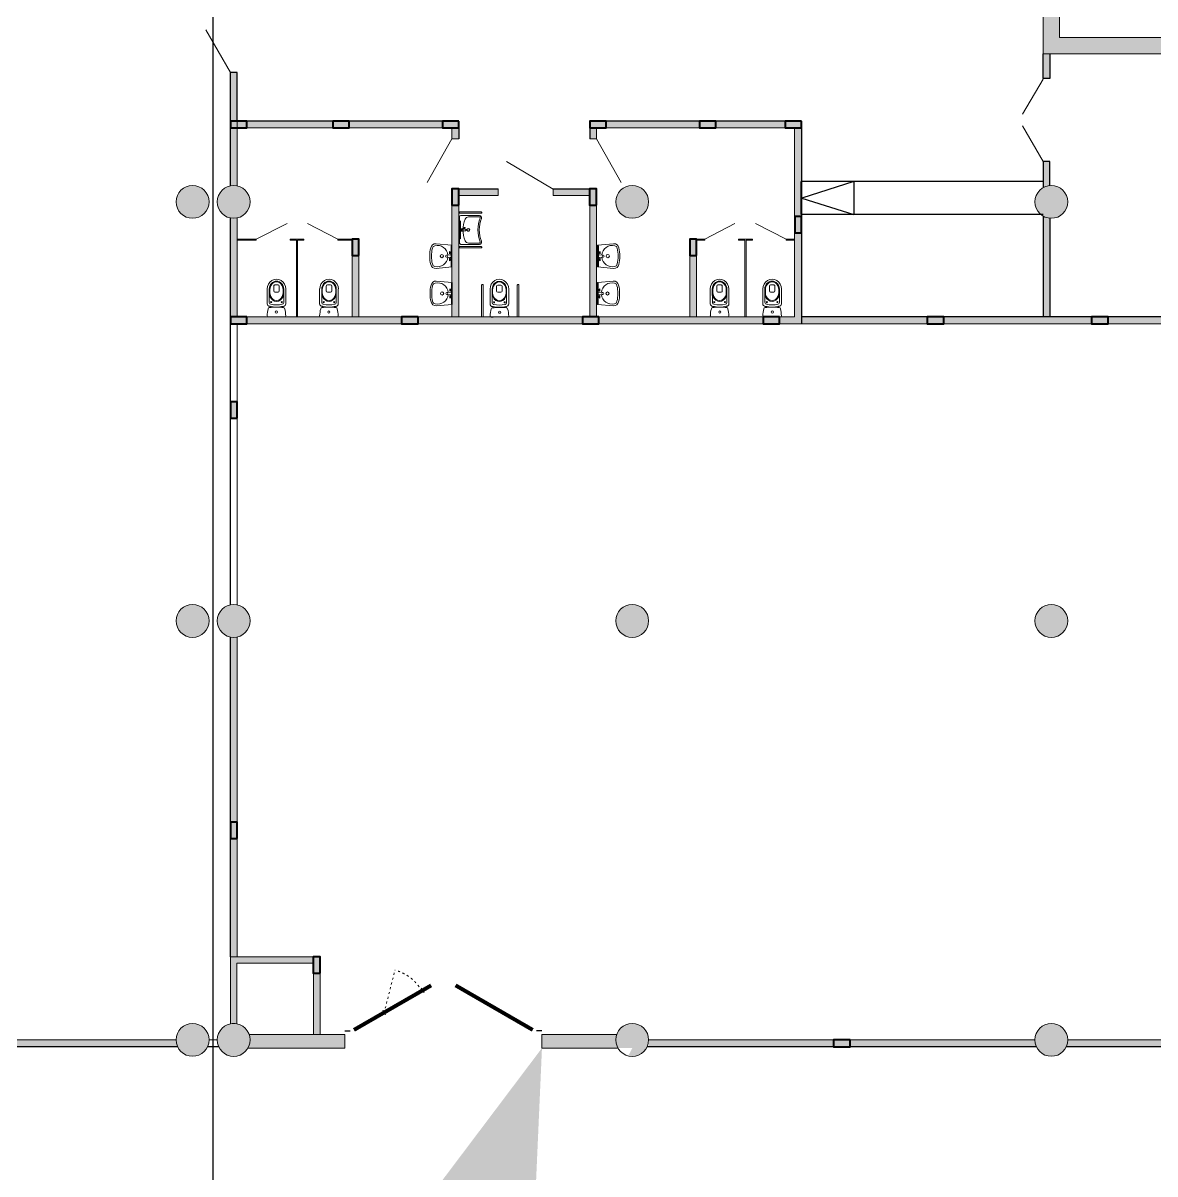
# Model space of a CAD drawing. Header units: millimetres. Extents: x 72919 to 485785, y -53256 to 338519.
# Drawn here: x 256615 to 277277, y 214508 to 235521 of the extents above; entities that cross this region are included whole.
import ezdxf

# ---------------------------------------------------------------- set-up
doc = ezdxf.new("R2010")
doc.units = ezdxf.units.MM
doc.linetypes.add('ACAD_ISO03W100', pattern=[30, 12, -18])
doc.linetypes.add('CONTI', pattern=[0])
doc.layers.add('1', color=7, linetype='Continuous')
for name, color, linetype, lineweight in [('door', 177, 'Continuous', 9), ('equipments', 137, 'CONTI', 20), ('wall', 5, 'Continuous', 40)]:
    doc.layers.add(name, color=color, linetype=linetype, lineweight=lineweight)

# ---------------------------------------------------------------- blocks, each defined once
blk = doc.blocks.new('ваааа')
at = {"layer": 'equipments'}
for p, q in [((-369642, -1782120), (-369672, -1782444)), ((-369201, -1782120), (-369642, -1782120)), ((-369621, -1782139), (-369642, -1782120)), ((-369221, -1782139), (-369201, -1782120)), ((-369201, -1782120), (-369171, -1782444)), ((-369450, -1782139), (-369621, -1782139)), ((-369518, -1782170), (-369493, -1782145)), ((-369518, -1782170), (-369468, -1782170)), ((-369468, -1782170), (-369493, -1782145)), ((-369450, -1782139), (-369450, -1782154)), ((-369421, -1782139), (-369450, -1782139)), ((-369450, -1782154), (-369439, -1782231)), ((-369421, -1782139), (-369393, -1782139)), ((-369393, -1782154), (-369402, -1782231)), ((-369393, -1782139), (-369221, -1782139)), ((-369393, -1782139), (-369393, -1782154)), ((-369378, -1782170), (-369353, -1782145)), ((-369328, -1782170), (-369378, -1782170)), ((-369328, -1782170), (-369353, -1782145))]:
    blk.add_line(p, q, dxfattribs=at)
blk.add_circle((-369421, -1782231), 18.6, dxfattribs=at)
for centre, radius, start, end in [((-369425, -1782416), 213, 94.8865, 193.5636), ((-369421, -1782326), 33.3, 89.9999, 269.9999), ((-369421, -1782326), 33.3, 269.9999, 89.9999), ((-369418, -1782416), 213, 346.4205, 84.8429), ((-369572, -1782453), 100, 174.8668, 259.4494), ((-369568, -1782454), 65, 190.4709, 259.3154), ((-369421, -1781831), 740, 256.7936, 269.992), ((-369418, -1781846), 691, 256.4574, 269.7643), ((-369424, -1781846), 691, 270.2355, 283.5424), ((-369421, -1781831), 740, 270.0079, 283.2062), ((-369274, -1782454), 65, 280.6844, 349.5289), ((-369271, -1782453), 100, 280.5504, 5.133)]:
    blk.add_arc(centre, radius, start, end, dxfattribs=at)
blk = doc.blocks.new('лоплпр')
at = {"lineweight": 5}
for p, q in [((641136, -528856), (641136, -528587)), ((641174, -528856), (641174, -528607)), ((641439, -528856), (641439, -528607)), ((641477, -528856), (641477, -528587)), ((641184, -528841), (641184, -528792)), ((641256, -528820), (641256, -528909)), ((641276, -528800), (641336, -528800)), ((641356, -528820), (641356, -528909)), ((641429, -528841), (641429, -528792)), ((641276, -528929), (641336, -528929))]:
    blk.add_line(p, q, dxfattribs=at)
for centre, radius in [((641310, -528435), 20), ((641210, -528616), 10), ((641403, -528616), 10)]:
    blk.add_circle(centre, radius, dxfattribs=at)
for centre, radius, start, end in [((641157, -528366), 20, 90, 180), ((641680, -528349), 543, 181.7952, 195.6972), ((641307, -525173), 3177, 267.2936, 272.7064), ((641457, -528366), 20, 360, 90), ((640934, -528349), 543, 344.3028, 358.2048), ((641184, -528587), 47.9, 90, 180), ((641181, -528493), 23.8, 188.4665, 261.5335), ((641204, -528607), 30, 90, 180), ((641307, -527206), 1316, 264.3322, 275.6678), ((641179, -528528), 12.2, 294.6125, 97.3648), ((641307, -529094), 568, 77.4826, 102.5151), ((641306, -528972), 408, 75.0887, 104.9113), ((641409, -528607), 30, 360, 90), ((641436, -528529), 12.3, 83.2271, 242.2728), ((641429, -528587), 47.9, 360, 89.1847), ((641434, -528493), 23.8, 278.4665, 351.5335), ((641276, -528820), 20, 90, 180), ((641336, -528820), 20, 360, 90), ((641276, -528909), 20, 180, 270), ((641336, -528909), 20, 270, 360)]:
    blk.add_arc(centre, radius, start, end, dxfattribs=at)
for centre, major_axis, ratio, start_param, end_param in [((641306, -528787), (0, 158), 0.838996, 4.712389, 7.853982), ((641306, -528792), (0, 146), 0.838114, 4.712389, 7.853982), ((641306, -528856), (0, 180), 0.945693, 1.570796, 4.712389), ((641306, -528856), (0, 143), 0.925942, 1.570796, 4.712389), ((641306, -528841), (0, 146), 0.838114, 1.570796, 4.712389), ((641306, -528787), (-40, 148), 0.876351, 4.481722, 4.481728), ((641306, -528787), (-40, 148), 0.876351, 4.481722, 4.481728)]:
    blk.add_ellipse(centre, major_axis=major_axis, ratio=ratio, start_param=start_param, end_param=end_param, dxfattribs=at)
blk = doc.blocks.new('ggh')
at = {"layer": 'equipments'}
for p, q in [((461606, -1989394), (462184, -1989394)), ((461606, -1989394), (461606, -1989424)), ((461606, -1989424), (462184, -1989424)), ((461606, -1990046), (462184, -1990046)), ((461606, -1990046), (461606, -1990076)), ((461606, -1990076), (462184, -1990076))]:
    blk.add_line(p, q, dxfattribs=at)
for centre in [(462184, -1989409), (462184, -1990061)]:
    blk.add_arc(centre, 15, 269.9956, 89.9958, dxfattribs=at)
at = {"layer": 'equipments', "extrusion": (-1.58688e-19, -9.13867e-20, -1), "xscale": -1, "zscale": -1, "rotation": 270.061077553257}
blk.add_blockref('лоплпр', (67427, -2630494), dxfattribs=at)
blk = doc.blocks.new('sssw')
at = {"layer": 'equipments'}
for p, q in [((462962, -1992339), (462962, -1991902)), ((462976, -1991889), (462976, -1991889)), ((462989, -1992339), (462989, -1991902)), ((463034, -1992312), (463034, -1991938)), ((463061, -1992159), (463061, -1991938)), ((463592, -1992159), (463592, -1991938)), ((463619, -1992312), (463619, -1991938)), ((463664, -1992339), (463664, -1991902)), ((463678, -1991889), (463678, -1991889)), ((463691, -1992339), (463691, -1991902)), ((463303, -1992279), (463311, -1992212)), ((463319, -1992294), (463367, -1992230)), ((463334, -1992304), (463376, -1992236)), ((463352, -1992279), (463343, -1992212)), ((462962, -1992339), (462989, -1992339)), ((463061, -1992339), (463592, -1992339)), ((463154, -1992323), (463137, -1992339)), ((463302, -1992323), (463154, -1992323)), ((463327, -1992323), (463302, -1992323)), ((463303, -1992323), (463303, -1992279)), ((463327, -1992323), (463351, -1992323)), ((463351, -1992323), (463500, -1992323)), ((463352, -1992323), (463352, -1992279)), ((463500, -1992323), (463517, -1992339)), ((463664, -1992339), (463691, -1992339))]:
    blk.add_line(p, q, dxfattribs=at)
blk.add_circle((463327, -1992212), 16, dxfattribs=at)
for centre, radius, start, end in [((462976, -1991902), 13.5, 89.9968, 179.9968), ((462976, -1991902), 13.5, 359.9968, 89.9968), ((463079, -1991938), 45, 67.9129, 179.9968), ((463079, -1991938), 18, 67.9129, 179.9968), ((463327, -1991328), 640, 247.9129, 292.0816), ((463327, -1991328), 613, 247.9129, 292.0816), ((463574, -1991938), 45, 359.9968, 112.0816), ((463574, -1991938), 18, 359.9968, 112.0816), ((463678, -1991902), 13.5, 89.9986, 179.9986), ((463678, -1991902), 13.5, 359.9986, 89.9986), ((463133, -1992159), 72, 179.9968, 248.3403), ((463327, -1991672), 596, 248.3403, 291.6533), ((463327, -1992161), 28.8, 89.9973, 269.9973), ((463327, -1992161), 24.3, 89.9973, 269.9973), ((463327, -1992161), 28.8, 269.9973, 89.9973), ((463327, -1992161), 24.3, 269.9973, 89.9973), ((463371, -1992233), 5.4, 325.4917, 146.2756), ((463520, -1992159), 72, 291.6533, 359.9968), ((463061, -1992312), 27, 179.9968, 269.9973), ((463327, -1992299), 9.04, 135.0691, 336.5993), ((463592, -1992312), 27, 269.9973, 359.9968)]:
    blk.add_arc(centre, radius, start, end, dxfattribs=at)
blk = doc.blocks.new('су мгн и р')
at = {"layer": 'equipments', "xscale": -1}
blk.add_blockref('ggh', (-3105578, 611029), dxfattribs=at)
at = {"layer": 'equipments', "xscale": -0.9, "yscale": 0.9, "zscale": 0.9}
blk.add_blockref('sssw', (-3151778, 413656), dxfattribs=at)
blk = doc.blocks.new('пренпее')
at = {"layer": 'equipments'}
for p, q in [((-370214, -1782523), (-370482, -1782523)), ((-370214, -1782561), (-370462, -1782561)), ((-370229, -1782571), (-370278, -1782571)), ((-370269, -1782724), (-370269, -1782664)), ((-370249, -1782644), (-370160, -1782644)), ((-370141, -1782724), (-370140, -1782664)), ((-370214, -1782864), (-370483, -1782864)), ((-370214, -1782827), (-370463, -1782826)), ((-370229, -1782817), (-370278, -1782817)), ((-370249, -1782744), (-370161, -1782744))]:
    blk.add_line(p, q, dxfattribs=at)
for centre, radius in [((-370635, -1782690), 20), ((-370453, -1782597), 10), ((-370454, -1782790), 10)]:
    blk.add_circle(centre, radius, dxfattribs=at)
for centre, radius, start, end in [((-373897, -1782689), 3177, 357.2325, 2.6453), ((-370703, -1782543), 20, 89.9389, 179.9389), ((-370721, -1783066), 543, 74.2418, 88.1438), ((-370577, -1782566), 23.8, 8.4054, 81.4725), ((-371863, -1782691), 1316, 354.2712, 5.6067), ((-370541, -1782564), 12.3, 173.1661, 332.2117), ((-369976, -1782694), 568, 167.4216, 192.454), ((-370482, -1782571), 47.9, 89.9389, 179.1236), ((-370097, -1782694), 408, 165.0277, 194.8502), ((-370462, -1782591), 30, 89.9389, 179.9389), ((-370249, -1782664), 20, 89.9389, 179.9389), ((-370249, -1782724), 20, 179.9389, 269.9389), ((-370161, -1782724), 20, 269.9389, 359.9389), ((-370160, -1782664), 20, 359.9389, 89.9389), ((-370704, -1782843), 20, 179.9389, 269.9389), ((-370720, -1782320), 543, 271.7341, 285.6361), ((-370577, -1782819), 23.8, 278.4054, 351.4725), ((-370542, -1782821), 12.2, 24.5514, 187.3037), ((-370483, -1782816), 47.9, 179.9389, 269.9389), ((-370463, -1782796), 30, 179.9389, 269.9389)]:
    blk.add_arc(centre, radius, start, end, dxfattribs=at)
for centre, major_axis, ratio, start_param, end_param in [((-370282, -1782694), (158, 0), 0.838996, 1.570796, 4.712389), ((-370278, -1782694), (146, 0), 0.838114, 1.570796, 4.712389), ((-370229, -1782694), (146, 0), 0.838114, 4.712389, 7.853982), ((-370214, -1782694), (180, 0), 0.945693, 4.712389, 7.853982), ((-370214, -1782694), (143, 0), 0.925942, -1.570796, 1.570796)]:
    blk.add_ellipse(centre, major_axis=major_axis, ratio=ratio, start_param=start_param, end_param=end_param, dxfattribs=at)
blk = doc.blocks.new('сердечник для 125')
at = {"lineweight": 40, "ltscale": 200, "true_color": 0x000000}
h = blk.add_hatch(color=18, dxfattribs=at)
h.dxf.hatch_style = 1
h.paths.add_polyline_path([(-779283, 728683), (-779583, 728683), (-779583, 728558), (-779283, 728558)])
at = {"color": 18, "lineweight": 40, "true_color": 0x000000}
blk.add_lwpolyline([(-779283, 728683), (-779583, 728683), (-779583, 728558), (-779283, 728558)], close=True, dxfattribs=at)
at = {"ltscale": 0.740741}
for points in [[(-779408, 728682), (-779408, 728683)], [(-779283, 728558), (-779283, 728558)]]:
    blk.add_lwpolyline(points, dxfattribs=at)

msp = doc.modelspace()

# ---------------------------------------------------------------- hatches: boundary and pattern name
at = {"ltscale": 500, "true_color": 0x000000}
h = msp.add_hatch(color=18, dxfattribs=at)
h.dxf.hatch_style = 1
edge = h.paths.add_edge_path()
edge.add_arc((283035.43379, 239904.99944), 300, -60, 239.964900867, ccw=False)
edge.add_line((283185.43379, 239645.19182), (283185.43379, 234954.99944))
edge.add_line((283185.43379, 234954.99944), (282685.43379, 234954.99944))
edge.add_line((282685.43379, 234954.99944), (282685.43379, 235254.99944))
edge.add_line((282685.43379, 235254.99944), (282885.43379, 235254.99944))
edge.add_line((282885.43379, 235254.99944), (282885.43379, 239304.99944))
edge.add_line((282885.43379, 239304.99944), (275535.43382, 239304.99944))
edge.add_line((275535.43382, 239304.99944), (275535.43382, 235254.99944))
edge.add_line((275535.43382, 235254.99944), (280885.43379, 235254.99944))
edge.add_line((280885.43379, 235254.99944), (280885.43379, 234954.99944))
edge.add_line((280885.43379, 234954.99944), (275235.43379, 234954.99944))
edge.add_line((275235.43379, 234954.99944), (275235.43379, 239645.19182))
edge.add_arc((275385.43379, 239904.99944), 300, -60.000016899, 240, ccw=False)
edge.add_line((275535.43371, 239645.19178), (275535.43371, 239604.99392))
edge.add_line((275535.43371, 239604.99392), (278690.81854, 239604.99944))
edge.add_arc((279210.43379, 239904.99944), 600, -30, 210, ccw=False)
edge.add_line((279730.04903, 239604.99944), (282885.4338, 239604.99944))
edge.add_line((282885.4338, 239604.99944), (282885.27466, 239645.28376))
h = msp.add_hatch(color=18, dxfattribs=at)
h.dxf.hatch_style = 1
h.paths.add_polyline_path([(239475.26981, 234545.09468), (239475.26981, 234795.09468), (241435.43389, 234795.09468), (241435.43389, 235405.09468), (241685.43389, 235405.09468), (241685.43389, 234795.09468), (241805.59713, 234795.09468), (241805.59713, 234545.09468)])
h.paths.add_polyline_path([(229110.43379, 231829.37444), (229110.43379, 231555.35774), (228985.43379, 231555.35774), (228985.43379, 230555.35774), (229110.43379, 230555.35774), (229110.43379, 230160.09547), (228985.43379, 230160.09547), (228985.43379, 231982.28164), (229110.43448, 231954.99944), (229949.62283, 231968.56391), (229995.61874, 231987.18416), (230030.39413, 232007.78804), (230059.45982, 232030.52531), (230082.36114, 232053.13749), (230100.0588, 231954.99944), (230965.43389, 231954.99944), (230965.43389, 232204.99944), (232595.39057, 232204.99944), (232595.39057, 232074.99944), (232595.43389, 232074.99944), (232595.43389, 235404.83393), (232715.43389, 235404.83393), (232715.43389, 231827.49944), (232585.43379, 231832.49944), (232585.43379, 232081.87444), (231085.43389, 232078.12444), (231085.43389, 231830.62444)])
h.paths.add_polyline_path([(237075.43379, 224889.95752), (237075.43379, 228428.76503), (237075.43379, 228808.76503), (237072.93379, 228808.76503), (237072.93379, 231972.65819), (237067.77279, 231963.23031), (237100.11601, 231957.5867), (237130.27117, 231955.54481), (237166.5268, 231957.11585), (237204.64911, 231963.59378), (237238.50833, 231973.76298), (237271.5617, 231988.16236), (237200.43379, 231995.69186), (237200.43379, 228808.76503), (237200.43379, 228428.76503), (237200.43379, 224866.92385), (237255.85152, 224881.88786), (237223.43472, 224893.9186), (237188.32272, 224902.41676), (237149.39937, 224906.79018), (237113.45151, 224906.30879), (237073.62096, 224900.67792), (237053.30806, 224895.65497)], flags=17)
h.paths.add_polyline_path([(244722.93379, 224307.11535), (244799.03285, 224307.42366), (244816.12844, 224308.68959), (244834.54586, 224311.16239), (244855.97567, 224315.5265), (244878.32638, 224321.85889), (244900.60149, 224330.10136), (244922.10483, 224340.0546), (244942.113, 224351.27927), (244957.77684, 224361.55803), (244971.3909, 224371.69972), (244993.73127, 224391.21539), (245009.08175, 224407.15968), (245025.77233, 224427.56559), (244847.93379, 224441.28255), (244847.93379, 220756.11248), (244847.93379, 220376.11248), (244847.93393, 220376.11248), (244847.93364, 217120.44183), (245005.44049, 217159.93683), (244965.04742, 217196.27207), (244933.95257, 217216.6397), (244892.61738, 217236.18157), (244848.76727, 217249.22056), (244812.3657, 217254.77045), (244722.93379, 217258.87657), (244722.93379, 220376.11248), (244721.23091, 220376.11248), (244721.23091, 220756.11248), (244722.93379, 220756.11248)])
h.paths.add_polyline_path([(244951.26502, 232505.09468), (248237.96258, 232505.09468), (248234.96258, 232505.09468), (248614.96258, 232505.09468), (248617.96258, 232505.09468), (252269.60265, 232505.09468), (252244.26639, 232486.20287), (252208.67396, 232451.41731), (252181.28388, 232414.39776), (252159.96208, 232373.80745), (252148.02566, 232341.00277), (252139.72049, 232305.53305), (252136.81493, 232283.75318), (252135.4338, 232255.09468), (248617.96258, 232254.99944), (248614.96258, 232254.99944), (248234.96258, 232254.99944), (248237.96258, 232255.09468), (245085.43377, 232254.99944), (245083.67544, 232287.52791), (245079.80918, 232312.91446), (245071.01178, 232346.9925), (245059.87577, 232376.26231), (245045.57818, 232404.50984), (245027.06576, 232432.8979), (245006.87946, 232457.48493), (244983.6102, 232480.31925), (244964.53767, 232495.76416)])
h.paths.add_polyline_path([(252335.43389, 232538.34257), (252362.20866, 232545.92569), (252386.75231, 232551.02328), (252408.88889, 232553.82275), (252427.56506, 232554.89623), (252435.43379, 232555.34852), (252449.7638, 232554.657), (252464.17277, 232553.61972), (252477.44824, 232552.04285), (252502.85536, 232547.32517), (252525.90942, 232541.03119), (252551.93802, 232531.45335), (252579.85105, 232517.95125), (252585.43389, 232515.3088), (252585.43396, 233169.8152), (252336.25102, 233169.8152), (252336.25102, 234549.81438), (252586.25102, 234549.81438), (252585.43403, 235405.4961), (252335.43389, 235405.09468), (252336.25102, 234669.81563), (252335.43403, 234669.81563), (252335.43403, 233049.8152), (252335.43389, 233049.8152)])
h.paths.add_polyline_path([(245103.52501, 216830.44293), (245048.81996, 216812.3553), (245070.61913, 216862.86779), (245081.088, 216955.49054), (248570.49473, 216954.50835), (248570.51292, 216954.99944), (248950.49473, 216954.99944), (248950.49473, 216954.50835), (252139.78261, 216955.49054), (252150.3129, 216862.67992), (252171.86428, 216812.69761), (252129.32493, 216829.99944), (248950.49473, 216829.99944), (248570.49473, 216829.99944), (248570.49473, 216829.55596)])
h.paths.add_polyline_path([(260400.43379, 224267.22563), (260400.43379, 224302.69681), (260436.04928, 224305.99209), (260525.63733, 224304.50232), (260525.63033, 217255.49657), (260409.34672, 217251.59956), (260374.70888, 217243.47247), (260329.93209, 217226.10922), (260277.52223, 217193.76895), (260245.60269, 217165.37827), (260407.60102, 217121.81058)])
edge = h.paths.add_edge_path()
edge.add_line((237035.43389, 235404.87597), (237285.43389, 235404.99944))
edge.add_line((237285.43389, 235404.99944), (237285.43389, 234795.09468))
edge.add_line((237285.43389, 234795.09468), (237975.26981, 234795.09468))
edge.add_line((237975.26981, 234795.09468), (237975.26981, 234545.09468))
edge.add_line((237975.26981, 234545.09468), (237285.43389, 234545.09468))
edge.add_line((237285.43389, 234545.09468), (237244.79905, 234545.09468))
edge.add_line((237244.79905, 234545.09468), (237035.43389, 234545.09468))
edge.add_line((237035.43389, 234545.09468), (237035.43389, 235404.99944))
edge.add_line((240076.13347, 217054.99821), (240074.73478, 216804.99821))
edge.add_line((240074.73478, 216804.99821), (239685.42627, 216804.99944))
edge.add_line((239685.42627, 216804.99944), (239485.68379, 216804.99944))
edge.add_line((239485.68379, 216804.99944), (239485.18379, 217054.99944))
edge.add_line((239485.18379, 217054.99944), (239685.42627, 217054.99944))
edge.add_line((239685.42627, 217054.99944), (239685.42627, 220376.11248))
edge.add_line((239685.42627, 220376.11248), (239685.43379, 220376.11248))
edge.add_line((239685.43379, 220376.11248), (239685.43379, 220756.11248))
edge.add_line((239685.43379, 220756.11248), (239685.42627, 220756.11248))
edge.add_line((239685.42627, 220756.11248), (239685.42627, 224414.99944))
edge.add_line((239685.42627, 224414.99944), (239685.70264, 224414.99944))
edge.add_line((239685.70264, 224414.99944), (239685.70264, 224794.99944))
edge.add_line((239685.70264, 224794.99944), (239685.42627, 224794.99944))
edge.add_line((239685.42627, 224794.99944), (239685.42627, 228428.76503))
edge.add_line((239685.42627, 228428.76503), (239685.43379, 228428.76503))
edge.add_line((239685.43379, 228428.76503), (239685.43379, 228808.76503))
edge.add_line((239685.43379, 228808.76503), (239685.42627, 228808.76503))
edge.add_line((239685.42627, 228808.76503), (239685.42627, 232380.09486))
edge.add_line((239685.42627, 232380.09486), (243725.76024, 232380.09449))
edge.add_line((243725.76024, 232380.09449), (243725.78226, 232824.82515))
edge.add_line((243725.78226, 232824.82515), (243975.76022, 232824.80802))
edge.add_line((243975.76022, 232824.80802), (243975.73819, 232505.09468))
edge.add_line((243975.73819, 232505.09468), (244619.60255, 232505.09468))
edge.add_line((244619.60255, 232505.09468), (244585.92378, 232479.13877))
edge.add_line((244585.92378, 232479.13877), (244543.69836, 232432.75723))
edge.add_line((244543.69836, 232432.75723), (244514.40414, 232383.714))
edge.add_line((244514.40414, 232383.714), (244496.504, 232335.83857))
edge.add_line((244496.504, 232335.83857), (244489.63285, 232305.11277))
edge.add_line((244489.63285, 232305.11277), (244485.43379, 232255.09468))
edge.add_line((244485.43379, 232255.09468), (239810.43379, 232255.09468))
edge.add_line((239810.43379, 232255.09468), (239810.43379, 228808.76503))
edge.add_line((239810.43379, 228808.76503), (239810.43379, 228428.76503))
edge.add_line((239810.43379, 228428.76503), (239810.43379, 224794.99944))
edge.add_line((239810.43379, 224794.99944), (239810.43379, 224414.99944))
edge.add_line((239810.43379, 224414.99944), (239810.47712, 224414.99944))
edge.add_line((239810.47712, 224414.99944), (239810.39046, 220756.11248))
edge.add_line((239810.39046, 220756.11248), (239810.43379, 220756.11248))
edge.add_line((239810.43379, 220756.11248), (239810.43379, 220376.11248))
edge.add_line((239810.43379, 220376.11248), (239810.43383, 220376.11248))
edge.add_line((239810.43383, 220376.11248), (239810.43375, 217054.99944))
edge.add_line((239810.43375, 217054.99944), (240056.02773, 217054.99944))
edge.add_line((244721.94223, 229906.07293), (244785.43379, 229906.07293))
edge.add_line((244785.43379, 229906.07293), (244785.31082, 231955.09469))
edge.add_line((244785.31082, 231955.09469), (244823.2911, 231957.49289))
edge.add_line((244823.2911, 231957.49289), (244869.51453, 231967.11824))
edge.add_line((244869.51453, 231967.11824), (244910.42987, 231982.37508))
edge.add_line((244910.42987, 231982.37508), (244944.1831, 232000.53888))
edge.add_line((244944.1831, 232000.53888), (244969.432, 232018.14604))
edge.add_line((244969.432, 232018.14604), (245001.51623, 232046.98803))
edge.add_line((245001.51623, 232046.98803), (245020.68576, 232068.9321))
edge.add_line((245020.68576, 232068.9321), (244935.43432, 232090.63943))
edge.add_line((244935.43432, 232090.63943), (244935.43325, 229905.20277))
edge.add_line((244935.43325, 229905.20277), (244936.02951, 229905.01816))
edge.add_line((244936.02951, 229905.01816), (244934.97474, 229525.01963))
edge.add_line((244934.97474, 229525.01963), (244685.50212, 229526.0744))
edge.add_line((244685.50212, 229526.0744), (244685.50212, 229906.07293))
h = msp.add_hatch(color=18, dxfattribs=at)
h.dxf.hatch_style = 1
h.paths.add_polyline_path([(275235.43379, 234946.03724), (275235.43379, 234504.98236), (275360.50188, 234505.01653), (275360.50188, 234946.00307), (275235.43379, 234975.37162)])
h = msp.add_hatch(color=18, dxfattribs=at)
h.dxf.hatch_style = 1
h.paths.add_polyline_path([(260525.92754, 233730.16373), (260400.91122, 233730.16375), (260400.44182, 234615.11366), (260525.42575, 234615.11364)])
h = msp.add_hatch(color=18, dxfattribs=at)
h.dxf.hatch_style = 1
edge = h.paths.add_edge_path()
edge.add_line((260525.43379, 233730.16394), (260525.43387, 233730.16332))
edge.add_line((260525.43387, 233730.16332), (260400.43378, 233730.16334))
edge.add_line((260400.43378, 233730.16334), (260400.43379, 232548.93821))
edge.add_arc((260460.43379, 232254.99944), 300, 77.486674637, 101.536959033, ccw=False)
edge.add_line((260525.43379, 232547.87314), (260525.43374, 232655.10478))
edge.add_line((260525.43374, 232655.10478), (260525.43383, 233610.16394))
edge.add_line((260525.43383, 233610.16394), (264445.41445, 233610.16394))
edge.add_line((264445.41445, 233610.16394), (264445.41445, 233410.09209))
edge.add_line((264445.41445, 233410.09209), (264565.43371, 233410.16394))
edge.add_line((264565.43371, 233410.16394), (264565.43371, 233730.16394))
edge.add_line((264565.43371, 233730.16394), (260525.43379, 233730.16394))
h = msp.add_hatch(color=18, dxfattribs=at)
h.dxf.hatch_style = 1
h.paths.add_polyline_path([(267085.43295, 233610.16397), (267735.43303, 233610.16397), (267735.43303, 233730.16397), (266965.43295, 233730.16397), (266965.43295, 233410.16397), (267085.43295, 233410.16397)])
h = msp.add_hatch(color=18, dxfattribs=at)
h.dxf.hatch_style = 1
h.paths.add_polyline_path([(270820.43356, 233730.16394), (267735.43379, 233730.16394), (267735.43379, 233610.16394), (270700.43423, 233610.16394), (270700.43423, 232655.10478), (270820.43356, 232655.10478)])
h = msp.add_hatch(color=18, dxfattribs=at)
h.dxf.hatch_style = 1
h.paths.add_polyline_path([(275235.43379, 232553.96165), (275235.43379, 232995.01653), (275360.50188, 232994.98236), (275360.50188, 232553.99582), (275235.43379, 232524.62726)])
h = msp.add_hatch(color=18, dxfattribs=at)
h.dxf.hatch_style = 1
h.paths.add_polyline_path([(270820.43356, 232655.10478), (270700.43423, 232655.10478), (270700.43423, 230160.1022), (268905.43495, 230160.10188), (268905.43495, 231579.80691), (268783.69507, 231579.80691), (268783.69507, 230160.10186), (267735.43379, 230160.10197), (267735.43328, 230030.13875), (270825.43399, 230030.13874), (270825.43449, 230160.10059), (270820.43356, 230160.10206)])
h = msp.add_hatch(color=18, dxfattribs=at)
h.dxf.hatch_style = 1
edge = h.paths.add_edge_path()
edge.add_arc((259710.43379, 232254.99944), 300, 0, 360)
h = msp.add_hatch(color=18, dxfattribs=at)
h.dxf.hatch_style = 1
edge = h.paths.add_edge_path()
edge.add_arc((260460.43379, 232254.99944), 300, 0, 360)
h = msp.add_hatch(color=18, dxfattribs=at)
h.dxf.hatch_style = 1
h.paths.add_polyline_path([(260525.43379, 231959.25785), (260447.03798, 231955.29867), (260400.43379, 231953.5128), (260400.4339, 230160.10206), (260525.43379, 230160.10209), (260525.43328, 230030.11724), (267735.43328, 230030.11724), (267735.43379, 230160.10197), (267085.43383, 230160.10204), (267085.4337, 232500.16398), (266290.43362, 232500.16394), (266290.43362, 232380.16394), (266965.43362, 232380.16394), (266965.43362, 230160.10171), (264565.43359, 230160.10171), (264565.43379, 232380.16394), (265290.43362, 232380.16394), (265290.43362, 232500.16394), (264445.43371, 232500.16394), (264445.43358, 230160.10172), (262745.43223, 230160.10188), (262745.43236, 231579.80689), (262625.4324, 231579.8069), (262625.4324, 230160.10188), (260525.43367, 230160.10205)])
h = msp.add_hatch(color=18, dxfattribs=at)
h.dxf.hatch_style = 1
edge = h.paths.add_edge_path()
edge.add_arc((267735.43379, 232254.99944), 300, 0, 360)
h = msp.add_hatch(color=18, dxfattribs=at)
h.dxf.hatch_style = 1
edge = h.paths.add_edge_path()
edge.add_arc((275385.43379, 232254.99944), 300, 0, 360)
h = msp.add_hatch(color=18, dxfattribs=at)
h.dxf.hatch_style = 1
h.paths.add_polyline_path([(275360.43645, 231997.25706), (275235.43645, 231997.23965), (275235.43645, 230155.09366), (275360.43645, 230155.11107)])
h.paths.add_polyline_path([(318435.441, 230154.24701), (270825.43423, 230155.10237), (270825.43371, 230030.1501), (318435.44048, 230029.29474)])
h = msp.add_hatch(color=18, dxfattribs=at)
h.dxf.hatch_style = 1
edge = h.paths.add_edge_path()
edge.add_arc((259710.43379, 224604.99944), 300, 0, 360)
h = msp.add_hatch(color=18, dxfattribs=at)
h.dxf.hatch_style = 1
edge = h.paths.add_edge_path()
edge.add_arc((260460.43379, 224604.99944), 300, 0, 360)
h = msp.add_hatch(color=18, dxfattribs=at)
h.dxf.hatch_style = 1
edge = h.paths.add_edge_path()
edge.add_arc((267735.43379, 224604.99944), 300, 0, 360)
h = msp.add_hatch(color=18, dxfattribs=at)
h.dxf.hatch_style = 1
edge = h.paths.add_edge_path()
edge.add_arc((275385.43379, 224604.99944), 300, 0, 360)
h = msp.add_hatch(color=18, dxfattribs=at)
h.dxf.hatch_style = 1
edge = h.paths.add_edge_path()
edge.add_line((262037.76218, 217054.99944), (262037.76218, 218474.99944))
edge.add_line((262037.76218, 218474.99944), (260400.43379, 218474.99944))
edge.add_line((260400.43379, 218474.99944), (260400.43379, 217248.93821))
edge.add_arc((260460.43379, 216954.99944), 300, 78.463040967, 101.536959033, ccw=False)
edge.add_line((260520.43379, 217248.93821), (260520.43379, 218354.99944))
edge.add_line((260520.43379, 218354.99944), (261917.76218, 218354.99944))
edge.add_line((261917.76218, 218354.99944), (261917.76218, 217054.99944))
edge.add_line((261917.76218, 217054.99944), (262037.76218, 217054.99944))
h = msp.add_hatch(color=18, dxfattribs=at)
h.dxf.hatch_style = 1
edge = h.paths.add_edge_path()
edge.add_arc((259710.4353, 216956.48399), 300, 0, 360)
h = msp.add_hatch(color=18, dxfattribs=at)
h.dxf.hatch_style = 1
edge = h.paths.add_edge_path()
edge.add_arc((260460.43379, 216954.99944), 300, 0, 360)
h = msp.add_hatch(color=18, dxfattribs=at)
h.dxf.hatch_style = 1
edge = h.paths.add_edge_path()
edge.add_arc((267735.43379, 216954.99944), 300, 0, 360)
h = msp.add_hatch(color=18, dxfattribs=at)
h.dxf.hatch_style = 1
edge = h.paths.add_edge_path()
edge.add_arc((275385.4353, 216956.48399), 300, 0, 360)
h = msp.add_hatch(color=18, dxfattribs=at)
h.dxf.hatch_style = 1
h.paths.add_polyline_path([(252712.72263, 216956.00932), (252712.72265, 216830.993), (259440.36711, 216831.01928), (259440.36709, 216956.00322)])
h = msp.add_hatch(color=18, dxfattribs=at)
h.dxf.hatch_style = 1
edge = h.paths.add_edge_path()
edge.add_line((262487.76218, 217054.99944), (262107.76218, 217054.99944))
edge.add_line((262107.76218, 217054.99944), (260743.2765, 217054.99944))
edge.add_arc((260460.43379, 216954.99944), 300, -30, 19.471220634, ccw=False)
edge.add_line((260720.24141, 216804.99944), (262107.76218, 216804.99944))
edge.add_line((262107.76218, 216804.99944), (262487.76218, 216804.99944))
edge.add_line((262487.76218, 216804.99944), (262487.76218, 217054.99944))
h = msp.add_hatch(color=18, dxfattribs=at)
h.dxf.hatch_style = 1
edge = h.paths.add_edge_path()
edge.add_line((267452.59107, 217054.99944), (266467.76218, 217054.99944))
edge.add_line((266467.76218, 217054.99944), (266087.76218, 217054.99944))
edge.add_line((266087.76218, 217054.99944), (266087.76218, 216804.99944))
edge.add_line((266087.76218, 216804.99944), (266467.76218, 216804.99944))
edge.add_line((266467.76218, 216804.99944), (267475.62616, 216804.99944))
edge.add_arc((267735.43379, 216954.99944), 300, 160.528779366, 210, ccw=False)
h = msp.add_hatch(color=18, dxfattribs=at)
h.dxf.hatch_style = 1
h.paths.add_polyline_path([(268039.25023, 216956.00932), (268039.25025, 216830.993), (275254.14963, 216831.01928), (275254.14961, 216956.00322)])
h = msp.add_hatch(color=18, dxfattribs=at)
h.dxf.hatch_style = 1
h.paths.add_polyline_path([(282731.61734, 216956.00932), (282731.61732, 216830.993), (275516.71794, 216831.01928), (275516.71796, 216956.00322)])
at = {"layer": '1', "ltscale": 500, "true_color": 0x000000}
h = msp.add_hatch(color=18, dxfattribs=at)
h.dxf.hatch_style = 1
edge = h.paths.add_edge_path()
edge.add_line((260627.89682, 209454.26499), (261855.43379, 209455.7339))
edge.add_line((261855.43379, 209455.7339), (261855.43379, 209304.99944))
edge.add_line((261855.43379, 209304.99944), (260760.43524, 209306.02185))
edge.add_line((260760.43524, 209306.02185), (260757.29988, 209349.48226))
edge.add_line((260757.29988, 209349.48226), (260738.89023, 209417.85943))
edge.add_line((260738.89023, 209417.85943), (260715.69481, 209463.83759))
edge.add_line((260715.69481, 209463.83759), (260673.6224, 209517.29398))
edge.add_line((260673.6224, 209517.29398), (260623.22638, 209555.13332))
edge.add_line((266087.76218, 216806.26433), (266087.76218, 217054.99944))
edge.add_line((266087.76218, 217054.99944), (267439.78261, 217054.99944))
edge.add_line((267439.78261, 217054.99944), (267450.38404, 216862.46278))
edge.add_line((267450.38404, 216862.46278), (267472.09453, 216812.27488))
edge.add_line((267472.09453, 216812.27488), (267505.75128, 216762.99136))
edge.add_line((267505.75128, 216762.99136), (267572.63874, 216703.99498))
edge.add_line((267572.63874, 216703.99498), (267663.97054, 216664.61797))
edge.add_line((267663.97054, 216664.61797), (267735.43379, 216804.99944))
edge.add_line((267735.43379, 216804.99944), (266087.88888, 216805.20938))
edge.add_line((265755.43379, 209305.09753), (265755.43379, 209455.02225))
edge.add_line((265755.43379, 209455.02225), (267572.34798, 209454.97664))
edge.add_line((267572.34798, 209454.97664), (267529.91894, 209524.76981))
edge.add_line((267529.91894, 209524.76981), (267493.25615, 209483.27949))
edge.add_line((267493.25615, 209483.27949), (267469.45849, 209444.98946))
edge.add_line((267469.45849, 209444.98946), (267445.77013, 209384.2869))
edge.add_line((267445.77013, 209384.2869), (267435.4356, 209305.0946))
edge.add_line((267435.4356, 209305.0946), (265890.77172, 209305.0946))

# ---------------------------------------------------------------- linework, layer by layer
at = {"color": 18, "ltscale": 500, "true_color": 0x000000}
for p, q in [((260525.43379, 234615.11359), (260400.43379, 234615.11372)), ((260400.43379, 232548.93821), (260400.43379, 234615.11372)), ((260525.43379, 233730.16333), (260525.43379, 234615.11359)), ((264570.43027, 233730.16371), (260525.43379, 233730.16333)), ((264570.43027, 233730.16371), (264570.43118, 233405.16463)), ((270825.4336, 233730.1643), (266960.42993, 233730.16394)), ((266960.42993, 233730.16394), (266960.43083, 233405.16393)), ((270825.4336, 233730.1643), (270825.43426, 230030.14503)), ((271782.56357, 232625.3041), (270832.18629, 232325.3041)), ((264445.43371, 232495.16428), (265290.43362, 232495.16428)), ((266290.43362, 232495.16428), (267085.4337, 232495.16428)), ((270832.18629, 232325.3041), (271782.56357, 232025.3041)), ((275235.44315, 231995.57817), (275235.40284, 230155.14325)), ((260400.43379, 224898.93821), (260400.43379, 231961.06067)), ((275360.44228, 231956.04221), (275360.40284, 230155.14443)), ((260400.43379, 218474.99944), (260400.43379, 224311.06067)), ((259438.16984, 216829.99944), (252707.70078, 216829.99944)), ((260188.16984, 216829.99944), (259982.70078, 216829.99944)), ((275113.16984, 216829.99944), (268008.15159, 216829.99944)), ((282763.16984, 216829.99944), (275657.70078, 216829.99944))]:
    msp.add_line(p, q, dxfattribs=at)
at = {"linetype": 'Continuous'}
for p, q in [((262487.76218, 217119.99944), (262587.36751, 217119.99419)), ((266087.76219, 217119.99126), (265988.15685, 217119.98647))]:
    msp.add_line(p, q, dxfattribs=at)
at = {"color": 18, "ltscale": 500, "true_color": 0x000000}
for points in [[(260085.43379, 187152.81026), (260085.43379, 260799.18669)], [(275360.50198, 234955.09468), (275360.50198, 234504.99944), (275235.43369, 234504.99944), (275235.43388, 234955.09468)], [(275360.50188, 232553.96165), (275360.50188, 232994.99944), (275235.43379, 232994.99944), (275235.43379, 232515.30711)], [(270820.20803, 232025.3041), (270820.20803, 232625.3041)], [(275235.20826, 232625.3041), (270820.43356, 232625.3041)], [(271782.56357, 232625.3041), (271782.56357, 232025.3041)], [(275235.20826, 232025.3041), (270820.43356, 232025.3041)], [(283185.43378, 230155.10237), (270825.43423, 230155.10237)]]:
    msp.add_lwpolyline(points, dxfattribs=at)
at = {"linetype": 'Continuous', "const_width": 71.14667, "flags": 128}
for points in [[(264065.3595, 217950.01661), (262656.17667, 217138.08144)], [(264510.89964, 217951.28045), (265919.3556, 217138.10375)]]:
    msp.add_lwpolyline(points, dxfattribs=at)
at = {"layer": 'door', "linetype": 'ByBlock', "ltscale": 100}
for p, q in [((259950.43362, 235394.536), (260400.43362, 234615.11314)), ((274860.43342, 233855.48049), (275235.4336, 234494.99944)), ((275235.43379, 232994.99944), (274860.43379, 233644.5185)), ((264445.41445, 233405.09244), (263995.41445, 232611.66957)), ((267085.4337, 233405.16428), (267535.06659, 232611.74142))]:
    msp.add_line(p, q, dxfattribs=at)
at = {"layer": 'door', "ltscale": 100}
msp.add_line((266290.43362, 232490.16428), (265440.40822, 232990.16428), dxfattribs=at)
at = {"layer": 'door', "linetype": 'ACAD_ISO03W100', "lineweight": 9, "ltscale": 3}
msp.add_line((263204.77163, 217445.35487), (263404.78861, 218229.62851), dxfattribs=at)
at = {"layer": 'door', "lineweight": 9}
for p, q in [((263882.54948, 217901.4223), (263934.78125, 217818.04459)), ((263181.02497, 217496.33355), (263233.25674, 217412.95585))]:
    msp.add_line(p, q, dxfattribs=at)
at = {"layer": 'door', "linetype": 'ACAD_ISO03W100', "lineweight": 9, "ltscale": 3}
msp.add_arc((263198.10216, 217456.67742), 800.10792, 29.5588795, 75.029409114, dxfattribs=at)
at = {"layer": 'equipments'}
for p, q in [((260870.4324, 231574.80723), (261435.09516, 231858.49517)), ((262360.4324, 231574.26464), (261809.80754, 231860.68726)), ((269057.9345, 231574.26465), (269608.55936, 231860.68727)), ((270547.9345, 231574.80724), (269983.27173, 231858.49518)), ((260870.4324, 231574.80723), (260522.92665, 231574.80723)), ((260870.4324, 231554.80723), (260870.4324, 231574.80723)), ((261740.4324, 231574.80725), (261490.4324, 231574.80725)), ((261490.4324, 231554.80725), (261490.4324, 231574.80725)), ((261740.4324, 231554.80725), (261740.4324, 231574.80725)), ((262625.4324, 231574.80725), (262360.4324, 231574.80725)), ((262360.4324, 231554.80725), (262360.4324, 231574.80725)), ((268905.43495, 231574.80725), (269057.9345, 231574.80725)), ((269057.9345, 231554.80725), (269057.9345, 231574.80725)), ((269677.9345, 231574.80725), (269927.9345, 231574.80725)), ((269677.9345, 231554.80725), (269677.9345, 231574.80725)), ((269927.9345, 231554.80725), (269927.9345, 231574.80725)), ((270547.9345, 231574.80724), (270700.43398, 231574.80724)), ((270547.9345, 231554.80724), (270547.9345, 231574.80724)), ((260870.4324, 231554.80723), (260522.92665, 231554.80723)), ((261605.4324, 231554.80725), (261490.4324, 231554.80725)), ((261605.4324, 231554.80725), (261605.4324, 230158.80725)), ((261625.4324, 231554.80725), (261625.4324, 230158.80725)), ((261740.4324, 231554.80725), (261625.4324, 231554.80725)), ((262625.4324, 231554.80725), (262360.4324, 231554.80725)), ((268905.43495, 231554.80725), (269057.9345, 231554.80725)), ((269677.9345, 231554.80725), (269792.9345, 231554.80725)), ((269792.9345, 231554.80725), (269792.9345, 230158.80725)), ((269812.9345, 231554.80725), (269927.9345, 231554.80725)), ((269812.9345, 231554.80725), (269812.9345, 230158.80725)), ((270547.9345, 231554.80724), (270700.43398, 231554.80724))]:
    msp.add_line(p, q, dxfattribs=at)
at = {"layer": 'wall', "color": 18, "lineweight": 18, "ltscale": 0.007407, "true_color": 0x000000}
for p, q in [((260525.43379, 232547.87314), (260525.43379, 233730.16333)), ((264445.43062, 233605.1637), (260522.92646, 233605.16333)), ((264445.43062, 233605.1637), (264445.43118, 233405.16463)), ((270700.43362, 233605.16429), (267085.43028, 233605.16395)), ((267085.43028, 233605.16395), (267085.43083, 233405.16428)), ((270700.43362, 233605.16429), (270700.43423, 230155.1024)), ((264445.43371, 233405.16428), (264570.43118, 233405.16463)), ((267085.4337, 233405.16428), (266960.43083, 233405.16393)), ((264445.43371, 232495.16428), (264445.43405, 232370.16426)), ((265290.43362, 232495.16428), (265290.43362, 232370.16428)), ((266290.43362, 232495.16428), (266290.43362, 232370.16428)), ((267085.43336, 232495.16428), (267085.43369, 232375.16428)), ((264445.43405, 232370.16426), (264445.44021, 230155.11326)), ((264570.43405, 232370.16228), (265290.43362, 232370.16428)), ((264570.43405, 232370.16428), (264570.44021, 230155.11361)), ((266290.43362, 232370.16428), (266960.43371, 232370.16393)), ((266960.43371, 232370.16428), (266960.43986, 230155.11326)), ((267085.43369, 232375.16428), (267085.43986, 230155.11361)), ((260525.43379, 230155.16543), (260525.43379, 231962.12575)), ((262745.42833, 231574.80725), (262620.42833, 231574.8069)), ((262620.42833, 231574.8069), (262620.43227, 230155.11337)), ((262745.42833, 231574.80725), (262745.43227, 230155.11372)), ((268785.43908, 231574.80725), (268785.43514, 230155.11372)), ((268785.43908, 231574.80725), (268910.43908, 231574.8069)), ((268910.43908, 231574.8069), (268910.43514, 230155.11337)), ((264565.43379, 230155.1136), (266965.43362, 230155.10185)), ((266965.43362, 230155.10185), (266290.23847, 230155.10185)), ((260525.43379, 224897.87314), (260525.43379, 230030.23376)), ((260525.43379, 218474.99944), (260525.43379, 224312.12575)), ((259410.43692, 216954.99944), (252735.4337, 216954.99944)), ((260160.43692, 216954.99944), (260010.4337, 216954.99944)), ((275085.43692, 216954.99944), (268035.4337, 216954.99944)), ((282735.43692, 216954.99944), (275685.4337, 216954.99944))]:
    msp.add_line(p, q, dxfattribs=at)
msp.add_lwpolyline([(275535.43371, 239604.99944), (278690.81854, 239604.99944, -1.7320508076), (279730.04903, 239604.99944), (282885.4338, 239604.99944), (282885.27466, 239645.28376, -3.7297658762), (283185.43379, 239645.19182), (283185.43379, 234954.99944), (282685.43379, 234954.99944), (282685.43379, 235254.99944), (282885.43379, 235254.99944), (282885.43379, 239304.99944), (275535.43382, 239304.99944), (275535.43382, 235254.99944), (280885.43379, 235254.99944), (280885.43379, 234954.99944), (275235.43379, 234954.99944), (275235.43379, 239645.19182, -3.7320519083), (275535.43371, 239645.19178)], format="xyb", close=True, dxfattribs=at)
for points in [[(267085.55826, 233729.91638), (267085.55826, 233730.37269)], [(270650.56193, 233729.91674), (270650.56194, 233730.37306)], [(266960.43057, 233605.37388), (266960.55708, 233605.37388)], [(270525.43424, 233605.37424), (270525.56075, 233605.37424)], [(262620.94492, 231465.76749), (262620.4886, 231465.76749)], [(262745.48742, 231340.63979), (262745.48742, 231340.76631)], [(270700.43423, 230155.10237), (260525.43379, 230155.10237)], [(260525.56329, 230155.09717), (260525.5633, 230155.55348)], [(263650.82219, 230155.09717), (263650.8222, 230155.55348)], [(266951.20386, 230155.09717), (266951.20386, 230155.55348)], [(270251.20386, 230155.09717), (270251.20386, 230155.55348)], [(273246.20386, 230155.09717), (273246.20386, 230155.55348)], [(276246.20386, 230155.09717), (276246.20386, 230155.55348)], [(305215.43379, 230030.4268), (279400.4338, 230030.18264), (279400.4338, 230030.18264), (279020.4338, 230030.17905), (279020.4338, 230030.17905), (260400.43379, 230030.10176)], [(260400.4356, 230030.55467), (260400.56212, 230030.55466)], [(263525.6945, 230030.55467), (263525.82102, 230030.55466)], [(266826.07617, 230030.55467), (266826.20268, 230030.55466)], [(270126.07617, 230030.55467), (270126.20268, 230030.55466)], [(273121.07617, 230030.55467), (273121.20268, 230030.55466)], [(276121.07617, 230030.55467), (276121.20268, 230030.55466)], [(260400.94972, 228428.9675), (260400.49341, 228428.9675)], [(260525.49223, 228303.83981), (260525.49223, 228303.96632)], [(260400.94972, 220755.12541), (260400.49341, 220755.12541)], [(261913.27811, 218300.12541), (261912.8218, 218300.12542)], [(260743.2765, 217054.99944), (262107.76218, 217054.99944), (262107.76218, 217054.99944), (262487.76218, 217054.99944), (262487.76218, 216804.99944), (262107.76218, 216804.99944), (262107.76218, 216804.99944), (260720.24141, 216804.99944)], [(262312.8895, 217054.75189), (262312.8895, 217055.2082)], [(267475.62616, 216804.99944), (266467.76218, 216804.99944), (266467.76218, 216804.99944), (266087.76218, 216804.99944), (266087.76218, 217054.99944), (266467.76218, 217054.99944), (266467.76218, 217054.99944), (267452.59107, 217054.99944)], [(266212.89005, 217054.75189), (266212.89006, 217055.2082)], [(262187.7618, 216805.20939), (262187.88832, 216805.20938)], [(266087.76236, 216805.20939), (266087.88888, 216805.20938)]]:
    msp.add_lwpolyline(points, dxfattribs=at)
msp.add_lwpolyline([(262037.76218, 217054.99944), (262037.76218, 218474.99944), (260400.43379, 218474.99944), (260400.43379, 217248.93821, -0.1010205144), (260520.43379, 217248.93821), (260520.43379, 218354.99944), (261917.76218, 218354.99944), (261917.76218, 217054.99944)], format="xyb", dxfattribs=at)
for centre in [(259710.43379, 232254.99944), (260460.43379, 232254.99944), (267735.43379, 232254.99944), (275385.43379, 232254.99944), (259710.43379, 224604.99944), (260460.43379, 224604.99944), (267735.43379, 224604.99944), (275385.43379, 224604.99944), (259710.43531, 216955.98164), (260460.43379, 216954.99944), (267735.43379, 216954.99944), (275385.43531, 216955.98164)]:
    msp.add_circle(centre, 300, dxfattribs=at)

# ---------------------------------------------------------------- block references
at = {"layer": 'equipments'}
for name, p, rotation in [('су мгн и р', (1643772.41812, -3337129.55633), 269.9958153614089), ('пренпее', (-1521451.57438, 600878.73968), 90), ('пренпее', (-1520493.11784, 600878.73968), 90)]:
    msp.add_blockref(name, p, dxfattribs=dict(at, rotation=rotation))
at = {"layer": 'equipments', "yscale": 0.9, "zscale": 0.9}
for p, xscale, rotation in [((1868353.54933, -101214.57491), 0.9, 269.9999999999999), ((-1336804.04608, -101214.57486), -0.9, 90.00000000000007), ((1868358.80487, -101896.45259), 0.9, 269.9999999999999), ((-1336809.30162, -101896.45254), -0.9, 90.00000000000007)]:
    msp.add_blockref('ваааа', p, dxfattribs=dict(at, xscale=xscale, rotation=rotation))
at = {"layer": 'equipments', "xscale": -1, "rotation": 270.0000000000001}
for p in [(2052023.98519, 600878.73969), (2052982.44172, 600878.73969)]:
    msp.add_blockref('пренпее', p, dxfattribs=at)
at = {"layer": 'wall', "color": 18, "lineweight": 18, "ltscale": 0.007407, "true_color": 0x000000}
for p in [(1039983.75644, -494952.51246), (1041853.75175, -494952.51246), (1043853.75175, -494952.51246), (1046543.7514, -494952.51223), (1048543.7514, -494952.51223), (1050108.75507, -494952.51187), (1039983.75644, -498527.51074), (1043109.01534, -498527.51074), (1046409.397, -498527.44506), (1049709.397, -498527.38825), (1052704.397, -498527.33145), (1055704.397, -498527.33145), (1050993.75526, -511727.67672)]:
    msp.add_blockref('сердечник для 125', p, dxfattribs=at)
at = {"layer": 'wall', "color": 18, "lineweight": 18, "ltscale": 0.007407, "true_color": 0x000000, "rotation": 270}
for p in [(-464112.51084, -547088.15483), (-461600.03576, -547088.15483), (-457857.4423, -547593.39236), (-465937.24701, -548008.51299), (-459772.24123, -548008.51265), (-468157.24238, -550979.47994), (-468157.04234, -558653.32203), (-466644.71395, -561108.32202)]:
    msp.add_blockref('сердечник для 125', p, dxfattribs=at)

doc.saveas('drawing.dxf')
